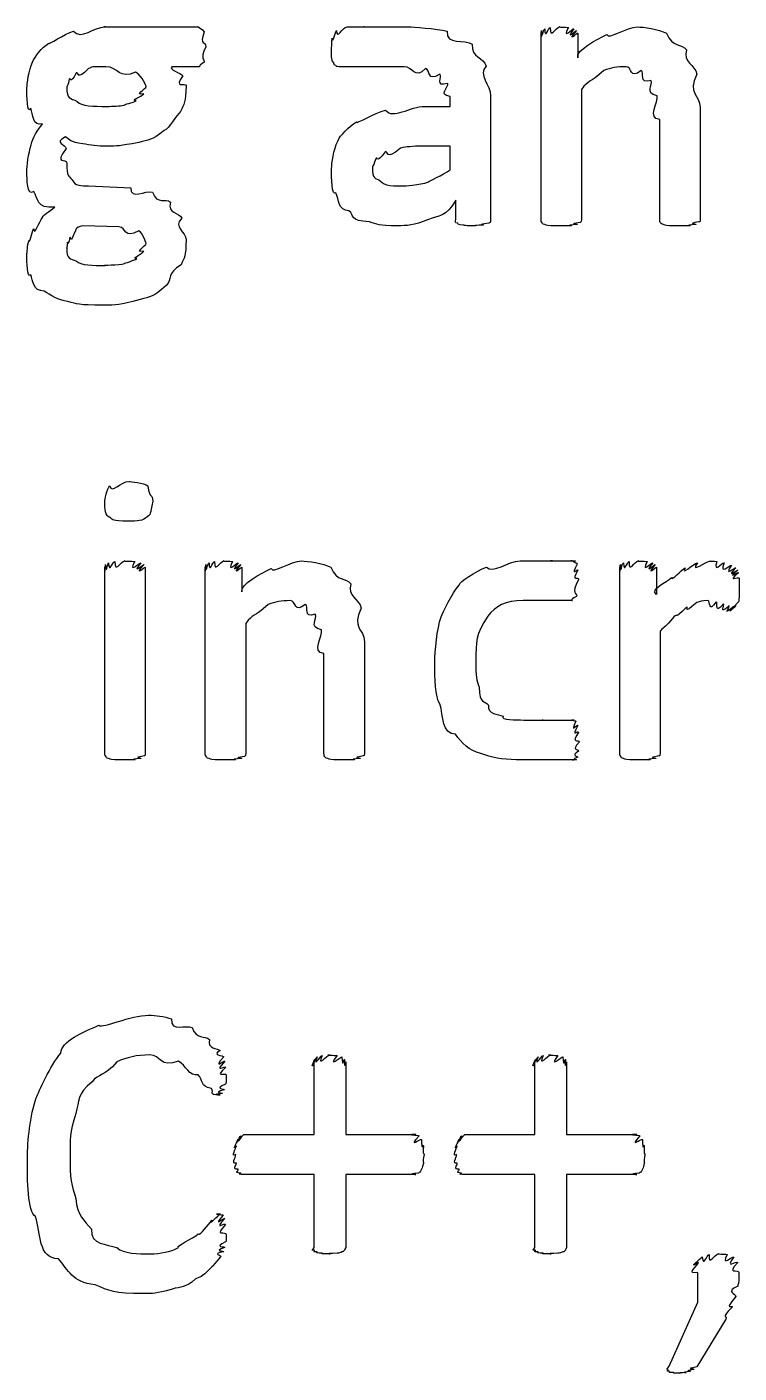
# Model space of a CAD drawing. Header units: millimetres. Extents: x 0 to 216, y 0 to 279.
# Drawn here: x 68.87 to 75.18, y 175.37 to 187.31 of the extents above; entities that cross this region are included whole.
import ezdxf

# ---------------------------------------------------------------- set-up
doc = ezdxf.new("R2010")
doc.units = ezdxf.units.MM
doc.layers.get('0').update_dxf_attribs({"linetype": 'CONTINUOUS'})

msp = doc.modelspace()

# ---------------------------------------------------------------- linework, layer by layer
at = {"color": 0}
for p, q in [((69.8472, 187.311), (70.3873, 187.311)), ((73.4261, 185.602), (73.4261, 187.256)), ((73.7514, 187.256), (73.7514, 187.036)), ((70.4536, 187.135), (70.4536, 187.135)), ((70.3929, 186.958), (70.1506, 186.958)), ((69.9244, 186.782), (69.9244, 186.782)), ((72.6211, 186.606), (72.6211, 186.694)), ((72.9795, 186.7), (72.9795, 185.602)), ((73.7842, 186.755), (73.7842, 185.602)), ((72.3953, 186.606), (72.6211, 186.606)), ((74.8372, 186.595), (74.8372, 185.602)), ((74.4788, 185.602), (74.4788, 186.49)), ((72.6211, 186.253), (72.3844, 186.253)), ((72.6211, 186.043), (72.6211, 186.253)), ((69.4118, 185.9), (69.7865, 185.884)), ((72.6708, 185.602), (72.6708, 185.773)), ((69.6817, 185.536), (69.3621, 185.547)), ((69.9244, 185.393), (69.9244, 185.393)), ((69.9823, 183.103), (69.9823, 183.103)), ((69.5579, 180.865), (69.5579, 182.518)), ((69.9163, 182.518), (69.9163, 180.865)), ((70.448, 180.865), (70.448, 182.518)), ((70.7732, 182.518), (70.7732, 182.298)), ((74.1246, 180.865), (74.1246, 182.518)), ((74.4499, 182.518), (74.4499, 182.276)), ((75.1829, 182.336), (75.1829, 182.336)), ((70.8064, 182.017), (70.8064, 180.865)), ((74.483, 181.951), (74.483, 180.865)), ((71.8591, 181.857), (71.8591, 180.865)), ((71.501, 180.865), (71.501, 181.752)), ((73.7637, 180.964), (73.7637, 180.964)), ((71.4128, 177.484), (71.4128, 178.129)), ((71.694, 178.129), (71.694, 177.484)), ((73.3721, 177.484), (73.3721, 178.129)), ((73.6533, 178.129), (73.6533, 177.484)), ((70.7898, 177.484), (71.4128, 177.484)), ((71.694, 177.484), (72.3166, 177.484)), ((72.7495, 177.484), (73.3721, 177.484)), ((73.6533, 177.484), (74.2763, 177.484)), ((72.3882, 177.308), (72.3882, 177.308)), ((74.3479, 177.308), (74.3479, 177.308)), ((71.4128, 177.131), (70.7898, 177.131)), ((71.4128, 176.481), (71.4128, 177.131)), ((72.3166, 177.131), (71.694, 177.131)), ((71.694, 177.131), (71.694, 176.481)), ((73.3721, 177.131), (72.7495, 177.131)), ((73.3721, 176.481), (73.3721, 177.131)), ((74.2763, 177.131), (73.6533, 177.131)), ((73.6533, 177.131), (73.6533, 176.481)), ((70.6342, 176.597), (70.6342, 176.597)), ((74.8178, 175.996), (74.8178, 176.261)), ((75.1815, 176.261), (75.1815, 176.261)), ((74.5642, 175.428), (74.8178, 175.996)), ((75.0658, 175.847), (74.8069, 175.423))]:
    msp.add_line(p, q, dxfattribs=at)
for points in [[(69.0591, 187.168), (69.0563, 187.146), (69.1942, 187.251), (69.2796, 187.273)], [(69.2796, 187.273), (69.3469, 187.193), (69.4612, 187.311), (69.5607, 187.311)], [(69.5607, 187.311), (69.5015, 187.311), (69.6655, 187.311), (69.7096, 187.311)], [(69.7096, 187.311), (69.7107, 187.311), (69.8031, 187.311), (69.8472, 187.311)], [(70.3873, 187.311), (70.3721, 187.311), (70.4261, 187.296), (70.437, 187.267)], [(70.437, 187.267), (70.3943, 187.135), (70.4536, 187.193), (70.4536, 187.135)], [(71.574, 187.212), (71.5793, 187.149), (71.5931, 187.256), (71.6125, 187.278)], [(71.6125, 187.278), (71.6153, 187.193), (71.6622, 187.311), (71.7063, 187.311)], [(71.7063, 187.311), (71.7035, 187.311), (71.8012, 187.311), (71.8605, 187.311)], [(71.8605, 187.311), (71.822, 187.311), (71.9818, 187.311), (72.0478, 187.311)], [(72.0478, 187.311), (72.0757, 187.311), (72.1872, 187.311), (72.2574, 187.311)], [(72.2574, 187.311), (72.2768, 187.311), (72.5015, 187.297), (72.5936, 187.273)], [(72.5936, 187.273), (72.5784, 187.142), (72.759, 187.208), (72.814, 187.157)], [(73.4261, 187.256), (73.4261, 187.164), (73.4275, 187.27), (73.4314, 187.278)], [(73.4314, 187.278), (73.4328, 187.179), (73.4441, 187.29), (73.4589, 187.295)], [(73.4589, 187.295), (73.4617, 187.19), (73.4893, 187.306), (73.5087, 187.306)], [(73.5087, 187.306), (73.503, 187.193), (73.5584, 187.311), (73.5912, 187.311)], [(73.5912, 187.311), (73.5651, 187.311), (73.6466, 187.308), (73.6685, 187.306)], [(73.6685, 187.306), (73.6092, 187.19), (73.7073, 187.302), (73.7182, 187.295)], [(73.7182, 187.295), (73.6314, 187.179), (73.7362, 187.285), (73.7401, 187.278)], [(73.7401, 187.278), (73.6424, 187.164), (73.7514, 187.263), (73.7514, 187.256)], [(74.0103, 187.245), (74.0212, 187.193), (74.1881, 187.311), (74.2805, 187.311)], [(74.2805, 187.311), (74.3327, 187.311), (74.4693, 187.292), (74.5395, 187.256)], [(68.9158, 186.997), (68.9349, 187.053), (68.9998, 187.124), (69.0591, 187.168)], [(71.5684, 187.113), (71.5684, 187.105), (71.5698, 187.19), (71.574, 187.212)], [(72.814, 187.157), (72.8102, 187.039), (72.9149, 187.041), (72.941, 186.964)], [(73.7514, 187.036), (73.7306, 187.105), (73.9249, 187.201), (74.0103, 187.245)], [(74.5395, 187.256), (74.5945, 187.12), (74.6718, 187.169), (74.7159, 187.107)], [(70.4536, 187.135), (70.3943, 187.013), (70.448, 187.026), (70.437, 186.997)], [(71.5684, 187.047), (71.5684, 187.039), (71.5684, 187.091), (71.5684, 187.113)], [(71.585, 186.997), (71.5712, 186.998), (71.5712, 187.027), (71.5684, 187.047)], [(74.7159, 187.107), (74.6827, 186.998), (74.7903, 186.976), (74.8097, 186.892)], [(68.8661, 186.771), (68.8661, 186.8), (68.8827, 186.931), (68.9158, 186.997)], [(69.4118, 186.942), (69.3028, 186.822), (69.3304, 186.921), (69.3014, 186.903)], [(69.566, 186.958), (69.391, 186.958), (69.4559, 186.953), (69.4118, 186.942)], [(69.8306, 186.909), (69.6817, 186.84), (69.6793, 186.958), (69.566, 186.958)], [(69.9244, 186.782), (69.9244, 186.778), (69.8927, 186.878), (69.8306, 186.909)], [(70.1506, 186.958), (70.1227, 186.932), (70.2303, 186.905), (70.2497, 186.876)], [(70.437, 186.997), (70.3721, 186.958), (70.4109, 186.958), (70.3929, 186.958)], [(71.6068, 186.969), (71.5864, 186.972), (71.592, 186.986), (71.585, 186.997)], [(71.6347, 186.958), (71.6015, 186.958), (71.6139, 186.961), (71.6068, 186.969)], [(71.7063, 186.958), (71.6262, 186.958), (71.6485, 186.958), (71.6347, 186.958)], [(71.8273, 186.958), (71.6926, 186.958), (71.7391, 186.958), (71.7063, 186.958)], [(71.9928, 186.958), (71.906, 186.958), (71.8742, 186.958), (71.8273, 186.958)], [(72.2133, 186.958), (72.034, 186.958), (72.0591, 186.958), (71.9928, 186.958)], [(72.4006, 186.942), (72.3071, 186.84), (72.2863, 186.958), (72.2133, 186.958)], [(72.5276, 186.892), (72.409, 186.818), (72.4517, 186.931), (72.4006, 186.942)], [(72.941, 186.964), (72.861, 186.884), (72.9795, 186.799), (72.9795, 186.7)], [(73.9828, 186.925), (73.8519, 186.8), (73.8533, 186.849), (73.7842, 186.755)], [(74.1811, 186.958), (74.0985, 186.958), (74.0488, 186.948), (73.9828, 186.925)], [(74.3133, 186.925), (74.2156, 186.84), (74.2322, 186.958), (74.1811, 186.958)], [(74.4015, 186.837), (74.2887, 186.8), (74.3493, 186.906), (74.3133, 186.925)], [(69.2408, 186.848), (69.2189, 186.745), (69.2189, 186.801), (69.2189, 186.776)], [(69.3014, 186.903), (69.2478, 186.789), (69.2549, 186.87), (69.2408, 186.848)], [(70.2497, 186.876), (70.1587, 186.76), (70.2772, 186.821), (70.2772, 186.788)], [(72.5992, 186.81), (72.475, 186.774), (72.5607, 186.87), (72.5276, 186.892)], [(72.6211, 186.694), (72.5054, 186.708), (72.613, 186.776), (72.5992, 186.81)], [(74.4569, 186.7), (74.337, 186.723), (74.4266, 186.8), (74.4015, 186.837)], [(74.8097, 186.892), (74.7187, 186.716), (74.8372, 186.712), (74.8372, 186.595)], [(68.8993, 186.589), (68.8661, 186.528), (68.8661, 186.701), (68.8661, 186.771)], [(69.2189, 186.776), (69.2189, 186.668), (69.2492, 186.683), (69.3127, 186.65)], [(69.8362, 186.655), (69.777, 186.656), (69.887, 186.694), (69.9022, 186.716)], [(69.9022, 186.716), (69.8059, 186.701), (69.9244, 186.76), (69.9244, 186.782)], [(70.2772, 186.788), (70.2772, 186.642), (70.2606, 186.628), (70.2275, 186.562)], [(74.4788, 186.49), (74.3631, 186.498), (74.4707, 186.647), (74.4569, 186.7)], [(69.004, 186.451), (68.913, 186.425), (68.924, 186.537), (68.8993, 186.589)], [(69.3127, 186.65), (69.3431, 186.606), (69.4612, 186.606), (69.5717, 186.606)], [(69.5717, 186.606), (69.6337, 186.606), (69.6874, 186.609), (69.7315, 186.617)], [(69.7315, 186.617), (69.7219, 186.624), (69.8101, 186.64), (69.8362, 186.655)], [(70.2275, 186.562), (70.0927, 186.392), (70.1463, 186.437), (70.0842, 186.391)], [(71.7889, 186.468), (71.7846, 186.443), (71.9448, 186.551), (72.0478, 186.573)], [(72.0478, 186.573), (72.1085, 186.487), (72.2658, 186.606), (72.3953, 186.606)], [(68.9046, 186.264), (68.9169, 186.33), (68.9624, 186.396), (69.004, 186.451)], [(71.6234, 186.297), (71.6456, 186.352), (71.7187, 186.424), (71.7889, 186.468)], [(69.2079, 186.335), (69.0975, 186.278), (69.2132, 186.271), (69.2132, 186.231)], [(69.3621, 186.275), (69.2478, 186.286), (69.2436, 186.314), (69.2079, 186.335)], [(70.0842, 186.391), (69.9685, 186.3), (69.9463, 186.311), (69.8581, 186.286)], [(68.8661, 186.027), (68.8661, 186.072), (68.8785, 186.194), (68.9046, 186.264)], [(69.2132, 186.231), (69.1003, 186.083), (69.2189, 186.151), (69.2189, 186.104)], [(69.5717, 186.253), (69.4972, 186.253), (69.4284, 186.26), (69.3621, 186.275)], [(69.8581, 186.286), (69.6778, 186.253), (69.6778, 186.253), (69.5717, 186.253)], [(71.5684, 186.054), (71.5684, 186.095), (71.5864, 186.227), (71.6234, 186.297)], [(72.0425, 186.203), (71.9653, 186.087), (71.9776, 186.168), (71.9596, 186.142)], [(72.1801, 186.236), (72.0383, 186.116), (72.0781, 186.217), (72.0425, 186.203)], [(72.3844, 186.253), (72.2697, 186.253), (72.2383, 186.247), (72.1801, 186.236)], [(69.2189, 186.104), (69.2189, 185.977), (69.2355, 185.995), (69.2686, 185.955)], [(71.9596, 186.142), (71.9282, 186.039), (71.9321, 186.095), (71.9321, 186.066)], [(68.9268, 185.85), (68.8661, 185.804), (68.8661, 185.964), (68.8661, 186.027)], [(69.2686, 185.955), (69.2877, 185.9), (69.3526, 185.9), (69.4118, 185.9)], [(71.6068, 185.839), (71.5684, 185.804), (71.5684, 185.973), (71.5684, 186.054)], [(71.9321, 186.066), (71.9282, 185.958), (71.9557, 185.973), (72.0037, 185.944)], [(72.4228, 185.933), (72.4352, 185.947), (72.5509, 185.995), (72.6211, 186.043)], [(69.1141, 185.713), (68.9462, 185.693), (68.9666, 185.795), (68.9268, 185.85)], [(69.7865, 185.884), (69.784, 185.768), (69.9202, 185.867), (69.9795, 185.845)], [(69.9795, 185.845), (70.0236, 185.727), (70.0952, 185.797), (70.1393, 185.757)], [(71.7229, 185.68), (71.6234, 185.68), (71.6361, 185.776), (71.6068, 185.839)], [(72.0037, 185.944), (72.0273, 185.9), (72.1265, 185.9), (72.2189, 185.9)], [(72.2189, 185.9), (72.1928, 185.9), (72.3593, 185.911), (72.4228, 185.933)], [(70.1393, 185.757), (70.1118, 185.649), (70.2165, 185.672), (70.2388, 185.613)], [(72.6708, 185.773), (72.5826, 185.62), (72.5166, 185.638), (72.4285, 185.602)], [(68.9268, 185.52), (68.9282, 185.445), (68.9737, 185.586), (69.004, 185.619)], [(69.004, 185.619), (68.9903, 185.627), (69.0728, 185.682), (69.1141, 185.713)], [(70.2388, 185.613), (70.1587, 185.536), (70.2772, 185.495), (70.2772, 185.421)], [(71.9046, 185.581), (71.7229, 185.591), (71.7737, 185.636), (71.7229, 185.68)], [(72.4285, 185.602), (72.2877, 185.547), (72.2464, 185.547), (72.1473, 185.547)], [(72.6874, 185.569), (72.6556, 185.569), (72.6708, 185.587), (72.6708, 185.602)], [(72.9795, 185.602), (72.9795, 185.569), (72.9738, 185.576), (72.9629, 185.569)], [(73.4314, 185.581), (73.4261, 185.576), (73.4261, 185.594), (73.4261, 185.602)], [(73.7842, 185.602), (73.7817, 185.572), (73.7803, 185.582), (73.7732, 185.575)], [(74.4844, 185.575), (74.4802, 185.572), (74.4788, 185.591), (74.4788, 185.602)], [(74.8372, 185.602), (74.8372, 185.576), (74.833, 185.587), (74.8259, 185.581)], [(68.8827, 185.415), (68.888, 185.379), (68.9074, 185.487), (68.9268, 185.52)], [(69.2905, 185.492), (69.2478, 185.375), (69.2573, 185.458), (69.2464, 185.443)], [(69.3621, 185.547), (69.2848, 185.529), (69.3085, 185.511), (69.2905, 185.492)], [(69.8581, 185.503), (69.7177, 185.423), (69.7547, 185.536), (69.6817, 185.536)], [(69.9244, 185.393), (69.9244, 185.375), (69.9022, 185.479), (69.8581, 185.503)], [(72.1473, 185.547), (71.9832, 185.547), (71.9776, 185.558), (71.9046, 185.581)], [(72.7371, 185.553), (72.6779, 185.554), (72.6983, 185.561), (72.6874, 185.569)], [(72.8253, 185.547), (72.722, 185.547), (72.759, 185.549), (72.7371, 185.553)], [(72.9135, 185.553), (72.7989, 185.547), (72.8652, 185.547), (72.8253, 185.547)], [(72.9629, 185.569), (72.8391, 185.554), (72.9354, 185.555), (72.9135, 185.553)], [(73.4589, 185.558), (73.437, 185.561), (73.4385, 185.572), (73.4314, 185.581)], [(73.5143, 185.547), (73.4617, 185.55), (73.473, 185.554), (73.4589, 185.558)], [(73.6025, 185.547), (73.5101, 185.547), (73.539, 185.547), (73.5143, 185.547)], [(73.6907, 185.547), (73.5803, 185.547), (73.6381, 185.547), (73.6025, 185.547)], [(73.7457, 185.558), (73.6272, 185.55), (73.7154, 185.55), (73.6907, 185.547)], [(73.7732, 185.575), (73.6533, 185.561), (73.7595, 185.565), (73.7457, 185.558)], [(74.512, 185.558), (74.4911, 185.561), (74.4911, 185.571), (74.4844, 185.575)], [(74.567, 185.547), (74.5172, 185.55), (74.5257, 185.554), (74.512, 185.558)], [(74.6608, 185.547), (74.5642, 185.547), (74.5917, 185.547), (74.567, 185.547)], [(74.7434, 185.547), (74.6347, 185.547), (74.6936, 185.547), (74.6608, 185.547)], [(74.7984, 185.558), (74.6827, 185.55), (74.7681, 185.55), (74.7434, 185.547)], [(74.8259, 185.581), (74.7078, 185.561), (74.8122, 185.565), (74.7984, 185.558)], [(68.8661, 185.294), (68.8661, 185.302), (68.8717, 185.375), (68.8827, 185.415)], [(69.2245, 185.398), (69.2189, 185.313), (69.2189, 185.364), (69.2189, 185.349)], [(69.2464, 185.443), (69.2256, 185.346), (69.227, 185.414), (69.2245, 185.398)], [(69.9022, 185.321), (69.8059, 185.302), (69.9244, 185.368), (69.9244, 185.393)], [(70.2772, 185.421), (70.2772, 185.269), (70.262, 185.27), (70.2331, 185.2)], [(68.8993, 185.112), (68.8661, 185.077), (68.8661, 185.228), (68.8661, 185.294)], [(69.2189, 185.349), (69.2189, 185.247), (69.2478, 185.259), (69.3071, 185.233)], [(69.7315, 185.211), (69.7258, 185.216), (69.8154, 185.237), (69.8419, 185.255)], [(69.8419, 185.255), (69.7812, 185.254), (69.8913, 185.297), (69.9022, 185.321)], [(69.3071, 185.233), (69.3402, 185.195), (69.4531, 185.195), (69.5607, 185.195)], [(69.5607, 185.195), (69.5166, 185.195), (69.6874, 185.2), (69.7315, 185.211)], [(70.2331, 185.2), (70.1008, 185.128), (70.1587, 185.07), (70.1008, 185.018)], [(69.0203, 184.968), (68.913, 184.967), (68.924, 185.057), (68.8993, 185.112)], [(70.1008, 185.018), (69.9823, 184.905), (69.9643, 184.922), (69.8694, 184.892)], [(69.2298, 184.875), (69.1416, 184.886), (69.0757, 184.929), (69.0203, 184.968)], [(69.8694, 184.892), (69.6778, 184.842), (69.668, 184.842), (69.5441, 184.842)], [(69.5441, 184.842), (69.3138, 184.842), (69.318, 184.853), (69.2298, 184.875)], [(69.5579, 183.103), (69.5579, 183.11), (69.5717, 183.214), (69.602, 183.241)], [(69.602, 183.241), (69.62, 183.16), (69.6916, 183.279), (69.7727, 183.279)], [(69.7727, 183.279), (69.7812, 183.279), (69.9079, 183.265), (69.9382, 183.241)], [(69.9382, 183.241), (69.9576, 183.114), (69.9823, 183.172), (69.9823, 183.103)], [(69.602, 182.959), (69.5579, 182.973), (69.5579, 183.032), (69.5579, 183.103)], [(69.9823, 183.103), (69.9576, 182.977), (69.9657, 182.99), (69.9325, 182.965)], [(69.7675, 182.926), (69.6158, 182.926), (69.6309, 182.937), (69.602, 182.959)], [(69.9325, 182.965), (69.8955, 182.926), (69.8472, 182.926), (69.7675, 182.926)], [(69.5579, 182.518), (69.5579, 182.426), (69.5593, 182.532), (69.5635, 182.541)], [(69.5635, 182.541), (69.5688, 182.441), (69.5798, 182.553), (69.5911, 182.557)], [(69.5911, 182.557), (69.5935, 182.452), (69.6239, 182.568), (69.6461, 182.568)], [(69.6461, 182.568), (69.6419, 182.455), (69.7011, 182.573), (69.7343, 182.573)], [(69.7343, 182.573), (69.7121, 182.573), (69.8003, 182.571), (69.8225, 182.568)], [(69.8225, 182.568), (69.759, 182.452), (69.8666, 182.564), (69.8775, 182.557)], [(69.8775, 182.557), (69.7851, 182.441), (69.9012, 182.547), (69.905, 182.541)], [(69.905, 182.541), (69.7964, 182.426), (69.9163, 182.525), (69.9163, 182.518)], [(70.448, 182.518), (70.448, 182.426), (70.4494, 182.532), (70.4536, 182.541)], [(70.4536, 182.541), (70.455, 182.441), (70.466, 182.553), (70.4811, 182.557)], [(70.4811, 182.557), (70.4839, 182.452), (70.5115, 182.568), (70.5309, 182.568)], [(70.5309, 182.568), (70.5252, 182.455), (70.5803, 182.573), (70.6134, 182.573)], [(70.6134, 182.573), (70.5873, 182.573), (70.6684, 182.571), (70.6907, 182.568)], [(70.6907, 182.568), (70.6314, 182.452), (70.7291, 182.564), (70.7401, 182.557)], [(70.7401, 182.557), (70.6533, 182.441), (70.7581, 182.547), (70.7623, 182.541)], [(70.7623, 182.541), (70.6646, 182.426), (70.7732, 182.525), (70.7732, 182.518)], [(70.7732, 182.298), (70.7528, 182.367), (70.9468, 182.463), (71.0325, 182.507)], [(71.0325, 182.507), (71.0434, 182.455), (71.21, 182.573), (71.3024, 182.573)], [(71.3024, 182.573), (71.355, 182.573), (71.4911, 182.554), (71.5617, 182.518)], [(71.5617, 182.518), (71.6167, 182.382), (71.694, 182.432), (71.7381, 182.37)], [(72.6997, 182.359), (72.6969, 182.386), (72.85, 182.485), (72.9425, 182.518)], [(72.9425, 182.518), (72.9989, 182.455), (73.1326, 182.573), (73.2398, 182.573)], [(73.2398, 182.573), (73.2744, 182.573), (73.3407, 182.573), (73.3887, 182.573)], [(73.3887, 182.573), (73.3735, 182.573), (73.4854, 182.573), (73.5266, 182.573)], [(73.5266, 182.573), (73.455, 182.573), (73.6039, 182.573), (73.6367, 182.573)], [(73.6367, 182.573), (73.6381, 182.573), (73.6921, 182.573), (73.703, 182.573)], [(73.703, 182.573), (73.6646, 182.573), (73.7263, 182.573), (73.7306, 182.573)], [(73.7306, 182.573), (73.6755, 182.573), (73.7429, 182.564), (73.7471, 182.546)], [(73.7471, 182.546), (73.6822, 182.422), (73.7528, 182.513), (73.7528, 182.491)], [(73.7528, 182.491), (73.6865, 182.378), (73.7581, 182.441), (73.7581, 182.408)], [(74.1246, 182.518), (74.1246, 182.426), (74.126, 182.532), (74.1303, 182.541)], [(74.1303, 182.541), (74.1317, 182.441), (74.1426, 182.553), (74.1578, 182.557)], [(74.1578, 182.557), (74.1606, 182.452), (74.1881, 182.568), (74.2075, 182.568)], [(74.2075, 182.568), (74.2019, 182.455), (74.2569, 182.573), (74.2901, 182.573)], [(74.2901, 182.573), (74.264, 182.573), (74.3451, 182.571), (74.3673, 182.568)], [(74.3673, 182.568), (74.3081, 182.452), (74.4058, 182.564), (74.4167, 182.557)], [(74.4167, 182.557), (74.3299, 182.441), (74.4347, 182.547), (74.4389, 182.541)], [(74.4389, 182.541), (74.3409, 182.426), (74.4499, 182.525), (74.4499, 182.518)], [(74.5822, 182.425), (74.5906, 182.393), (74.6661, 182.491), (74.7035, 182.513)], [(74.7035, 182.513), (74.6647, 182.437), (74.7765, 182.549), (74.8136, 182.557)], [(74.8136, 182.557), (74.742, 182.455), (74.8923, 182.573), (74.9293, 182.573)], [(74.9293, 182.573), (74.9102, 182.573), (74.9625, 182.571), (74.9847, 182.568)], [(74.9847, 182.568), (74.9543, 182.452), (75.0288, 182.564), (75.0507, 182.557)], [(75.0507, 182.557), (75.0023, 182.437), (75.0976, 182.542), (75.117, 182.535)], [(75.117, 182.535), (75.0397, 182.422), (75.1473, 182.52), (75.1554, 182.513)], [(75.1554, 182.513), (75.0535, 182.408), (75.1678, 182.498), (75.172, 182.491)], [(75.172, 182.491), (75.0616, 182.397), (75.1777, 182.48), (75.1777, 182.469)], [(71.7381, 182.37), (71.7049, 182.261), (71.8125, 182.239), (71.8316, 182.155)], [(73.7581, 182.408), (73.6865, 182.276), (73.7528, 182.288), (73.7415, 182.259)], [(74.4499, 182.276), (74.3892, 182.32), (74.5409, 182.388), (74.5822, 182.425)], [(75.1777, 182.469), (75.0644, 182.375), (75.1829, 182.441), (75.1829, 182.419)], [(75.1829, 182.419), (75.1829, 182.334), (75.1829, 182.372), (75.1829, 182.336)], [(72.5399, 182.077), (72.5622, 182.122), (72.6338, 182.284), (72.6997, 182.359)], [(73.7415, 182.259), (73.6646, 182.221), (73.7168, 182.221), (73.703, 182.221)], [(75.1829, 182.254), (75.1829, 182.221), (75.1787, 182.215), (75.172, 182.204)], [(75.1829, 182.336), (75.1829, 182.265), (75.1829, 182.276), (75.1829, 182.254)], [(71.0046, 182.188), (70.8738, 182.062), (70.8752, 182.112), (70.8064, 182.017)], [(71.2033, 182.221), (71.1207, 182.221), (71.071, 182.21), (71.0046, 182.188)], [(71.3355, 182.188), (71.2378, 182.102), (71.2541, 182.221), (71.2033, 182.221)], [(71.4237, 182.1), (71.3109, 182.062), (71.3715, 182.168), (71.3355, 182.188)], [(71.8316, 182.155), (71.7405, 181.978), (71.8591, 181.974), (71.8591, 181.857)], [(73.2677, 182.221), (73.1051, 182.221), (73.0264, 182.174), (72.9534, 182.083)], [(73.4385, 182.221), (73.3076, 182.221), (73.3337, 182.221), (73.2677, 182.221)], [(73.5598, 182.221), (73.521, 182.221), (73.4854, 182.221), (73.4385, 182.221)], [(73.648, 182.221), (73.5902, 182.221), (73.5954, 182.221), (73.5598, 182.221)], [(73.703, 182.221), (73.6342, 182.221), (73.6699, 182.221), (73.648, 182.221)], [(74.7145, 182.16), (74.6016, 182.044), (74.6442, 182.113), (74.6044, 182.077)], [(74.8083, 182.204), (74.6675, 182.084), (74.7476, 182.182), (74.7145, 182.16)], [(74.9074, 182.221), (74.8482, 182.221), (74.8411, 182.215), (74.8083, 182.204)], [(74.979, 182.21), (74.9074, 182.102), (74.9321, 182.221), (74.9074, 182.221)], [(75.0454, 182.193), (74.9543, 182.091), (75.0037, 182.205), (74.979, 182.21)], [(75.0947, 182.177), (74.9914, 182.08), (75.063, 182.189), (75.0454, 182.193)], [(75.1336, 182.171), (75.0203, 182.069), (75.1085, 182.173), (75.0947, 182.177)], [(75.1554, 182.177), (75.0425, 182.069), (75.1445, 182.171), (75.1336, 182.171)], [(75.172, 182.204), (75.0535, 182.08), (75.1625, 182.184), (75.1554, 182.177)], [(71.4788, 181.962), (71.3588, 181.985), (71.4484, 182.062), (71.4237, 182.1)], [(72.4849, 181.67), (72.4849, 181.78), (72.5029, 181.967), (72.5399, 182.077)], [(72.9534, 182.083), (72.8444, 181.919), (72.8486, 181.858), (72.8486, 181.686)], [(74.6044, 182.077), (74.5243, 181.974), (74.5271, 182.002), (74.483, 181.951)], [(71.501, 181.752), (71.3853, 181.761), (71.4925, 181.909), (71.4788, 181.962)], [(72.529, 181.306), (72.4849, 181.364), (72.4849, 181.533), (72.4849, 181.67)], [(72.8486, 181.686), (72.8444, 181.54), (72.8567, 181.521), (72.8761, 181.454)], [(72.8761, 181.454), (72.8818, 181.295), (72.9216, 181.339), (72.959, 181.295)], [(72.6666, 181.036), (72.547, 181.033), (72.5622, 181.198), (72.529, 181.306)], [(72.959, 181.295), (72.9548, 181.206), (73.0388, 181.218), (73.0913, 181.195)], [(73.0913, 181.195), (73.061, 181.162), (73.207, 181.162), (73.273, 181.162)], [(73.273, 181.162), (73.3118, 181.162), (73.3958, 181.162), (73.4441, 181.162)], [(73.4441, 181.162), (73.4067, 181.162), (73.5334, 181.162), (73.5707, 181.162)], [(73.5707, 181.162), (73.5983, 181.162), (73.6367, 181.162), (73.6589, 181.162)], [(73.6589, 181.162), (73.6452, 181.162), (73.7044, 181.162), (73.7196, 181.162)], [(73.7196, 181.162), (73.6671, 181.162), (73.732, 181.158), (73.7362, 181.151)], [(73.7362, 181.151), (73.6783, 181.03), (73.7485, 181.131), (73.7528, 181.113)], [(73.7528, 181.113), (73.6865, 180.997), (73.7581, 181.077), (73.7581, 181.052)], [(72.8927, 180.865), (72.7851, 180.887), (72.7287, 180.961), (72.6666, 181.036)], [(73.7581, 181.052), (73.6893, 180.945), (73.7637, 180.997), (73.7637, 180.964)], [(73.7637, 180.964), (73.6893, 180.883), (73.7609, 180.909), (73.7581, 180.887)], [(69.5635, 180.843), (69.5579, 180.838), (69.5579, 180.856), (69.5579, 180.865)], [(69.5911, 180.821), (69.5688, 180.823), (69.5702, 180.835), (69.5635, 180.843)], [(69.6461, 180.81), (69.5935, 180.812), (69.6048, 180.817), (69.5911, 180.821)], [(69.8775, 180.821), (69.759, 180.812), (69.8472, 180.812), (69.8225, 180.81)], [(69.905, 180.843), (69.7851, 180.823), (69.8913, 180.828), (69.8775, 180.821)], [(69.9163, 180.865), (69.9135, 180.838), (69.9121, 180.85), (69.905, 180.843)], [(70.4536, 180.843), (70.448, 180.838), (70.448, 180.856), (70.448, 180.865)], [(70.4811, 180.821), (70.4592, 180.823), (70.4603, 180.835), (70.4536, 180.843)], [(70.5362, 180.81), (70.4839, 180.812), (70.4949, 180.817), (70.4811, 180.821)], [(70.7679, 180.821), (70.6494, 180.812), (70.7376, 180.812), (70.7125, 180.81)], [(70.7954, 180.837), (70.6755, 180.823), (70.7817, 180.828), (70.7679, 180.821)], [(70.8064, 180.865), (70.8036, 180.835), (70.8021, 180.844), (70.7954, 180.837)], [(71.5063, 180.837), (71.5024, 180.835), (71.501, 180.854), (71.501, 180.865)], [(71.5338, 180.821), (71.5133, 180.823), (71.5133, 180.833), (71.5063, 180.837)], [(71.5892, 180.81), (71.5395, 180.812), (71.5479, 180.817), (71.5338, 180.821)], [(71.8206, 180.821), (71.7049, 180.812), (71.7903, 180.812), (71.7656, 180.81)], [(71.8481, 180.843), (71.7296, 180.823), (71.8344, 180.828), (71.8206, 180.821)], [(71.8591, 180.865), (71.8591, 180.838), (71.8552, 180.85), (71.8481, 180.843)], [(73.207, 180.81), (73.0829, 180.81), (72.9837, 180.828), (72.8927, 180.865)], [(73.7528, 180.832), (73.6822, 180.81), (73.7485, 180.81), (73.7415, 180.81)], [(73.7581, 180.887), (73.6865, 180.838), (73.7553, 180.846), (73.7528, 180.832)], [(74.1303, 180.843), (74.1246, 180.838), (74.1246, 180.856), (74.1246, 180.865)], [(74.1578, 180.821), (74.1355, 180.823), (74.137, 180.835), (74.1303, 180.843)], [(74.2128, 180.81), (74.1606, 180.812), (74.1715, 180.817), (74.1578, 180.821)], [(74.4442, 180.821), (74.326, 180.812), (74.4142, 180.812), (74.3892, 180.81)], [(74.4721, 180.843), (74.3521, 180.823), (74.4583, 180.828), (74.4442, 180.821)], [(74.483, 180.865), (74.4802, 180.838), (74.4788, 180.85), (74.4721, 180.843)], [(69.7343, 180.81), (69.6419, 180.81), (69.6708, 180.81), (69.6461, 180.81)], [(69.8225, 180.81), (69.7121, 180.81), (69.7699, 180.81), (69.7343, 180.81)], [(70.6244, 180.81), (70.5323, 180.81), (70.5612, 180.81), (70.5362, 180.81)], [(70.7125, 180.81), (70.6025, 180.81), (70.6603, 180.81), (70.6244, 180.81)], [(71.6827, 180.81), (71.5864, 180.81), (71.6139, 180.81), (71.5892, 180.81)], [(71.7656, 180.81), (71.6566, 180.81), (71.7158, 180.81), (71.6827, 180.81)], [(73.3668, 180.81), (73.2564, 180.81), (73.2621, 180.81), (73.207, 180.81)], [(73.5157, 180.81), (73.3626, 180.81), (73.4219, 180.81), (73.3668, 180.81)], [(73.6367, 180.81), (73.5722, 180.81), (73.5623, 180.81), (73.5157, 180.81)], [(73.714, 180.81), (73.6424, 180.81), (73.6727, 180.81), (73.6367, 180.81)], [(73.7415, 180.81), (73.6713, 180.81), (73.7277, 180.81), (73.714, 180.81)], [(74.301, 180.81), (74.2086, 180.81), (74.2379, 180.81), (74.2128, 180.81)], [(74.3892, 180.81), (74.2791, 180.81), (74.337, 180.81), (74.301, 180.81)], [(69.1677, 178.206), (69.1638, 178.311), (69.3745, 178.399), (69.5043, 178.454)], [(69.5043, 178.454), (69.5427, 178.424), (69.7826, 178.543), (69.9453, 178.543)], [(69.9453, 178.543), (70.0084, 178.543), (70.0828, 178.532), (70.1492, 178.51)], [(70.1492, 178.51), (70.1407, 178.384), (70.2758, 178.466), (70.3308, 178.433)], [(70.3308, 178.433), (70.3721, 178.322), (70.4413, 178.368), (70.4854, 178.328)], [(70.4854, 178.328), (70.4603, 178.241), (70.5598, 178.253), (70.5788, 178.229)], [(68.9472, 177.81), (68.9723, 177.859), (69.0714, 178.099), (69.1677, 178.206)], [(69.9562, 178.19), (69.8405, 178.19), (69.7523, 178.169), (69.6641, 178.129)], [(70.2098, 178.135), (70.0458, 178.072), (70.0553, 178.19), (69.9562, 178.19)], [(70.5788, 178.229), (70.4977, 178.19), (70.6078, 178.185), (70.612, 178.174)], [(71.4844, 178.185), (71.4375, 178.072), (71.5243, 178.19), (71.5504, 178.19)], [(71.5504, 178.19), (71.4925, 178.19), (71.6015, 178.187), (71.6167, 178.185)], [(73.4441, 178.185), (73.3972, 178.072), (73.484, 178.19), (73.5101, 178.19)], [(73.5101, 178.19), (73.4522, 178.19), (73.5612, 178.187), (73.5764, 178.185)], [(69.6641, 178.129), (69.5494, 177.992), (69.5053, 178.03), (69.4436, 177.953)], [(70.3862, 178.013), (70.3033, 177.999), (70.2786, 178.098), (70.2098, 178.135)], [(70.612, 178.174), (70.5044, 178.049), (70.6191, 178.149), (70.6229, 178.135)], [(70.6229, 178.135), (70.5129, 178.02), (70.6286, 178.102), (70.6286, 178.08)], [(70.6286, 178.08), (70.5157, 177.981), (70.6342, 178.038), (70.6342, 178.013)], [(71.4128, 178.129), (71.3715, 178.038), (71.4142, 178.143), (71.4181, 178.151)], [(71.4181, 178.151), (71.3825, 178.058), (71.4319, 178.169), (71.4403, 178.174)], [(71.4403, 178.174), (71.4015, 178.065), (71.465, 178.18), (71.4844, 178.185)], [(71.6167, 178.185), (71.5257, 178.065), (71.6499, 178.176), (71.6608, 178.174)], [(71.6608, 178.174), (71.6661, 178.058), (71.6788, 178.162), (71.6827, 178.151)], [(71.6827, 178.151), (71.6774, 178.038), (71.694, 178.136), (71.694, 178.129)], [(73.3721, 178.129), (73.3309, 178.038), (73.3735, 178.143), (73.3778, 178.151)], [(73.3778, 178.151), (73.3418, 178.058), (73.3915, 178.169), (73.4, 178.174)], [(73.4, 178.174), (73.3612, 178.065), (73.4247, 178.18), (73.4441, 178.185)], [(73.5764, 178.185), (73.4854, 178.065), (73.6092, 178.176), (73.6205, 178.174)], [(73.6205, 178.174), (73.6258, 178.058), (73.6381, 178.162), (73.6424, 178.151)], [(73.6424, 178.151), (73.6367, 178.038), (73.6533, 178.136), (73.6533, 178.129)], [(69.4436, 177.953), (69.3071, 177.84), (69.3332, 177.785), (69.3, 177.672)], [(70.5019, 177.892), (70.3986, 177.91), (70.4328, 177.969), (70.3862, 178.013)], [(70.6342, 178.013), (70.6342, 177.921), (70.6314, 177.953), (70.6286, 177.931)], [(70.5788, 177.837), (70.4603, 177.837), (70.5347, 177.855), (70.5019, 177.892)], [(70.6011, 177.848), (70.4868, 177.837), (70.5859, 177.837), (70.5788, 177.837)], [(70.6176, 177.881), (70.5019, 177.851), (70.6078, 177.855), (70.6011, 177.848)], [(70.6286, 177.931), (70.5129, 177.881), (70.6244, 177.895), (70.6176, 177.881)], [(68.8703, 177.275), (68.8703, 177.429), (68.895, 177.655), (68.9472, 177.81)], [(69.3, 177.672), (69.2408, 177.498), (69.2506, 177.436), (69.2506, 177.297)], [(70.7401, 177.44), (70.696, 177.352), (70.7542, 177.465), (70.7623, 177.473)], [(70.7623, 177.473), (70.7101, 177.366), (70.7789, 177.484), (70.7898, 177.484)], [(72.3166, 177.484), (72.2203, 177.484), (72.336, 177.48), (72.3441, 177.473)], [(72.3441, 177.473), (72.2355, 177.352), (72.3579, 177.454), (72.3664, 177.44)], [(72.6997, 177.44), (72.6556, 177.352), (72.7135, 177.465), (72.722, 177.473)], [(72.722, 177.473), (72.6694, 177.366), (72.7385, 177.484), (72.7495, 177.484)], [(74.2763, 177.484), (74.1796, 177.484), (74.2957, 177.48), (74.3038, 177.473)], [(74.3038, 177.473), (74.1948, 177.352), (74.3176, 177.454), (74.326, 177.44)], [(70.7182, 177.308), (70.6741, 177.278), (70.7196, 177.363), (70.7238, 177.385)], [(70.7238, 177.385), (70.6808, 177.322), (70.7319, 177.425), (70.7401, 177.44)], [(72.3664, 177.44), (72.3678, 177.322), (72.3787, 177.407), (72.3829, 177.385)], [(72.3829, 177.385), (72.3745, 177.278), (72.3882, 177.337), (72.3882, 177.308)], [(72.6779, 177.308), (72.6338, 177.278), (72.6793, 177.363), (72.6832, 177.385)], [(72.6832, 177.385), (72.6405, 177.322), (72.6916, 177.425), (72.6997, 177.44)], [(74.326, 177.44), (74.3271, 177.322), (74.3384, 177.407), (74.3423, 177.385)], [(74.3423, 177.385), (74.3342, 177.278), (74.3479, 177.337), (74.3479, 177.308)], [(68.9419, 176.757), (68.8703, 176.797), (68.8703, 177.079), (68.8703, 177.275)], [(69.2506, 177.297), (69.2408, 177.099), (69.2672, 177.027), (69.3, 176.917)], [(70.7238, 177.231), (70.6741, 177.22), (70.7182, 177.278), (70.7182, 177.308)], [(72.3882, 177.308), (72.3745, 177.22), (72.3858, 177.253), (72.3829, 177.231)], [(72.6832, 177.231), (72.6338, 177.22), (72.6779, 177.278), (72.6779, 177.308)], [(74.3479, 177.308), (74.3342, 177.22), (74.3451, 177.253), (74.3423, 177.231)], [(70.7401, 177.176), (70.6808, 177.176), (70.7263, 177.209), (70.7238, 177.231)], [(70.7623, 177.143), (70.696, 177.146), (70.7471, 177.161), (70.7401, 177.176)], [(70.7898, 177.131), (70.7101, 177.131), (70.769, 177.134), (70.7623, 177.143)], [(72.3388, 177.143), (72.2175, 177.131), (72.3237, 177.131), (72.3166, 177.131)], [(72.3664, 177.176), (72.3526, 177.146), (72.3498, 177.149), (72.3388, 177.143)], [(72.3829, 177.231), (72.3678, 177.176), (72.3731, 177.19), (72.3664, 177.176)], [(72.6997, 177.176), (72.6405, 177.176), (72.686, 177.209), (72.6832, 177.231)], [(72.722, 177.143), (72.6556, 177.146), (72.7068, 177.161), (72.6997, 177.176)], [(72.7495, 177.131), (72.6694, 177.131), (72.7287, 177.134), (72.722, 177.143)], [(74.2982, 177.143), (74.1772, 177.131), (74.283, 177.131), (74.2763, 177.131)], [(74.326, 177.176), (74.3119, 177.146), (74.3095, 177.149), (74.2982, 177.143)], [(74.3423, 177.231), (74.3271, 177.176), (74.3327, 177.19), (74.326, 177.176)], [(69.3, 176.917), (69.3071, 176.764), (69.3787, 176.72), (69.438, 176.646)], [(69.1459, 176.382), (68.9652, 176.382), (68.9889, 176.609), (68.9419, 176.757)], [(70.5072, 176.724), (70.4645, 176.661), (70.5651, 176.779), (70.5845, 176.779)], [(70.5845, 176.779), (70.4935, 176.779), (70.6025, 176.775), (70.6067, 176.768)], [(70.6067, 176.768), (70.5044, 176.649), (70.6191, 176.754), (70.6229, 176.74)], [(69.438, 176.646), (69.4284, 176.499), (69.5759, 176.517), (69.6641, 176.481)], [(70.3862, 176.602), (70.4024, 176.587), (70.4769, 176.687), (70.5072, 176.724)], [(70.6229, 176.74), (70.5129, 176.625), (70.6286, 176.71), (70.6286, 176.685)], [(70.6286, 176.685), (70.5157, 176.576), (70.6342, 176.633), (70.6342, 176.597)], [(70.2098, 176.481), (70.1848, 176.499), (70.3379, 176.558), (70.3862, 176.602)], [(70.6286, 176.531), (70.5129, 176.477), (70.6258, 176.495), (70.6229, 176.481)], [(70.6342, 176.597), (70.6342, 176.514), (70.6314, 176.549), (70.6286, 176.531)], [(69.6641, 176.481), (69.7219, 176.426), (69.8514, 176.426), (69.9615, 176.426)], [(69.9615, 176.426), (70.0458, 176.426), (70.1393, 176.444), (70.2098, 176.481)], [(70.612, 176.443), (70.4977, 176.426), (70.5982, 176.416), (70.5845, 176.398)], [(70.6229, 176.481), (70.5086, 176.448), (70.6191, 176.454), (70.612, 176.443)], [(71.4181, 176.459), (71.3715, 176.455), (71.4128, 176.473), (71.4128, 176.481)], [(71.4403, 176.443), (71.3825, 176.44), (71.4252, 176.451), (71.4181, 176.459)], [(71.4844, 176.432), (71.4015, 176.433), (71.4513, 176.439), (71.4403, 176.443)], [(71.5504, 176.426), (71.4375, 176.426), (71.5024, 176.427), (71.4844, 176.432)], [(71.6167, 176.432), (71.4925, 176.426), (71.5793, 176.426), (71.5504, 176.426)], [(71.6608, 176.443), (71.6442, 176.433), (71.6347, 176.434), (71.6167, 176.432)], [(71.6827, 176.459), (71.6661, 176.44), (71.6717, 176.445), (71.6608, 176.443)], [(71.694, 176.481), (71.6774, 176.455), (71.6897, 176.466), (71.6827, 176.459)], [(73.3778, 176.459), (73.3309, 176.455), (73.3721, 176.473), (73.3721, 176.481)], [(73.4, 176.443), (73.3418, 176.44), (73.3848, 176.451), (73.3778, 176.459)], [(73.4441, 176.432), (73.3612, 176.433), (73.4109, 176.439), (73.4, 176.443)], [(73.5101, 176.426), (73.3972, 176.426), (73.4617, 176.427), (73.4441, 176.432)], [(73.5764, 176.432), (73.4522, 176.426), (73.539, 176.426), (73.5101, 176.426)], [(73.6205, 176.443), (73.6039, 176.433), (73.594, 176.434), (73.5764, 176.432)], [(73.6424, 176.459), (73.6258, 176.44), (73.6314, 176.445), (73.6205, 176.443)], [(73.6533, 176.481), (73.6367, 176.455), (73.6494, 176.466), (73.6424, 176.459)], [(74.8563, 176.398), (74.8647, 176.301), (74.8951, 176.416), (74.9169, 176.421)], [(74.9169, 176.421), (74.9088, 176.308), (74.9667, 176.426), (74.9999, 176.426)], [(74.9999, 176.426), (74.9723, 176.426), (75.0549, 176.423), (75.0768, 176.421)], [(75.0768, 176.421), (75.0189, 176.301), (75.1223, 176.41), (75.1374, 176.398)], [(69.4711, 176.15), (69.263, 176.175), (69.2369, 176.279), (69.1459, 176.382)], [(70.5072, 176.31), (70.3915, 176.195), (70.4162, 176.236), (70.3584, 176.2)], [(70.5845, 176.398), (70.4716, 176.272), (70.5474, 176.35), (70.5072, 176.31)], [(74.8178, 176.261), (74.7035, 176.235), (74.8192, 176.327), (74.8235, 176.349)], [(74.8235, 176.349), (74.7145, 176.279), (74.8411, 176.387), (74.8563, 176.398)], [(75.1374, 176.398), (75.0492, 176.279), (75.1625, 176.371), (75.1706, 176.349)], [(75.1706, 176.349), (75.063, 176.235), (75.1815, 176.296), (75.1815, 176.261)], [(70.3584, 176.2), (70.273, 176.124), (70.2317, 176.137), (70.1544, 176.112)], [(75.1815, 176.261), (75.1815, 176.153), (75.1777, 176.175), (75.1706, 176.139)], [(69.9012, 176.073), (69.6337, 176.073), (69.5992, 176.098), (69.4711, 176.15)], [(70.1544, 176.112), (70.0017, 176.073), (69.9918, 176.073), (69.9012, 176.073)], [(75.154, 176.046), (75.0383, 175.905), (75.1346, 175.982), (75.1209, 175.952)], [(75.1706, 176.139), (75.0521, 176.084), (75.1611, 176.075), (75.154, 176.046)], [(75.1209, 175.952), (75.008, 175.842), (75.088, 175.884), (75.0658, 175.847)], [(74.5532, 175.401), (74.5271, 175.398), (74.5561, 175.417), (74.5642, 175.428)], [(74.5642, 175.384), (74.5314, 175.383), (74.5561, 175.394), (74.5532, 175.401)], [(74.5973, 175.373), (74.5423, 175.372), (74.5712, 175.377), (74.5642, 175.384)], [(74.6524, 175.368), (74.5712, 175.368), (74.6111, 175.37), (74.5973, 175.373)], [(74.713, 175.373), (74.6196, 175.368), (74.6774, 175.368), (74.6524, 175.368)], [(74.7518, 175.384), (74.6485, 175.372), (74.7268, 175.373), (74.713, 175.373)], [(74.7847, 175.401), (74.6746, 175.383), (74.7656, 175.388), (74.7518, 175.384)], [(74.8069, 175.423), (74.6883, 175.398), (74.7917, 175.409), (74.7847, 175.401)]]:
    msp.add_open_spline(points, degree=3, dxfattribs=at)

doc.saveas('drawing.dxf')
